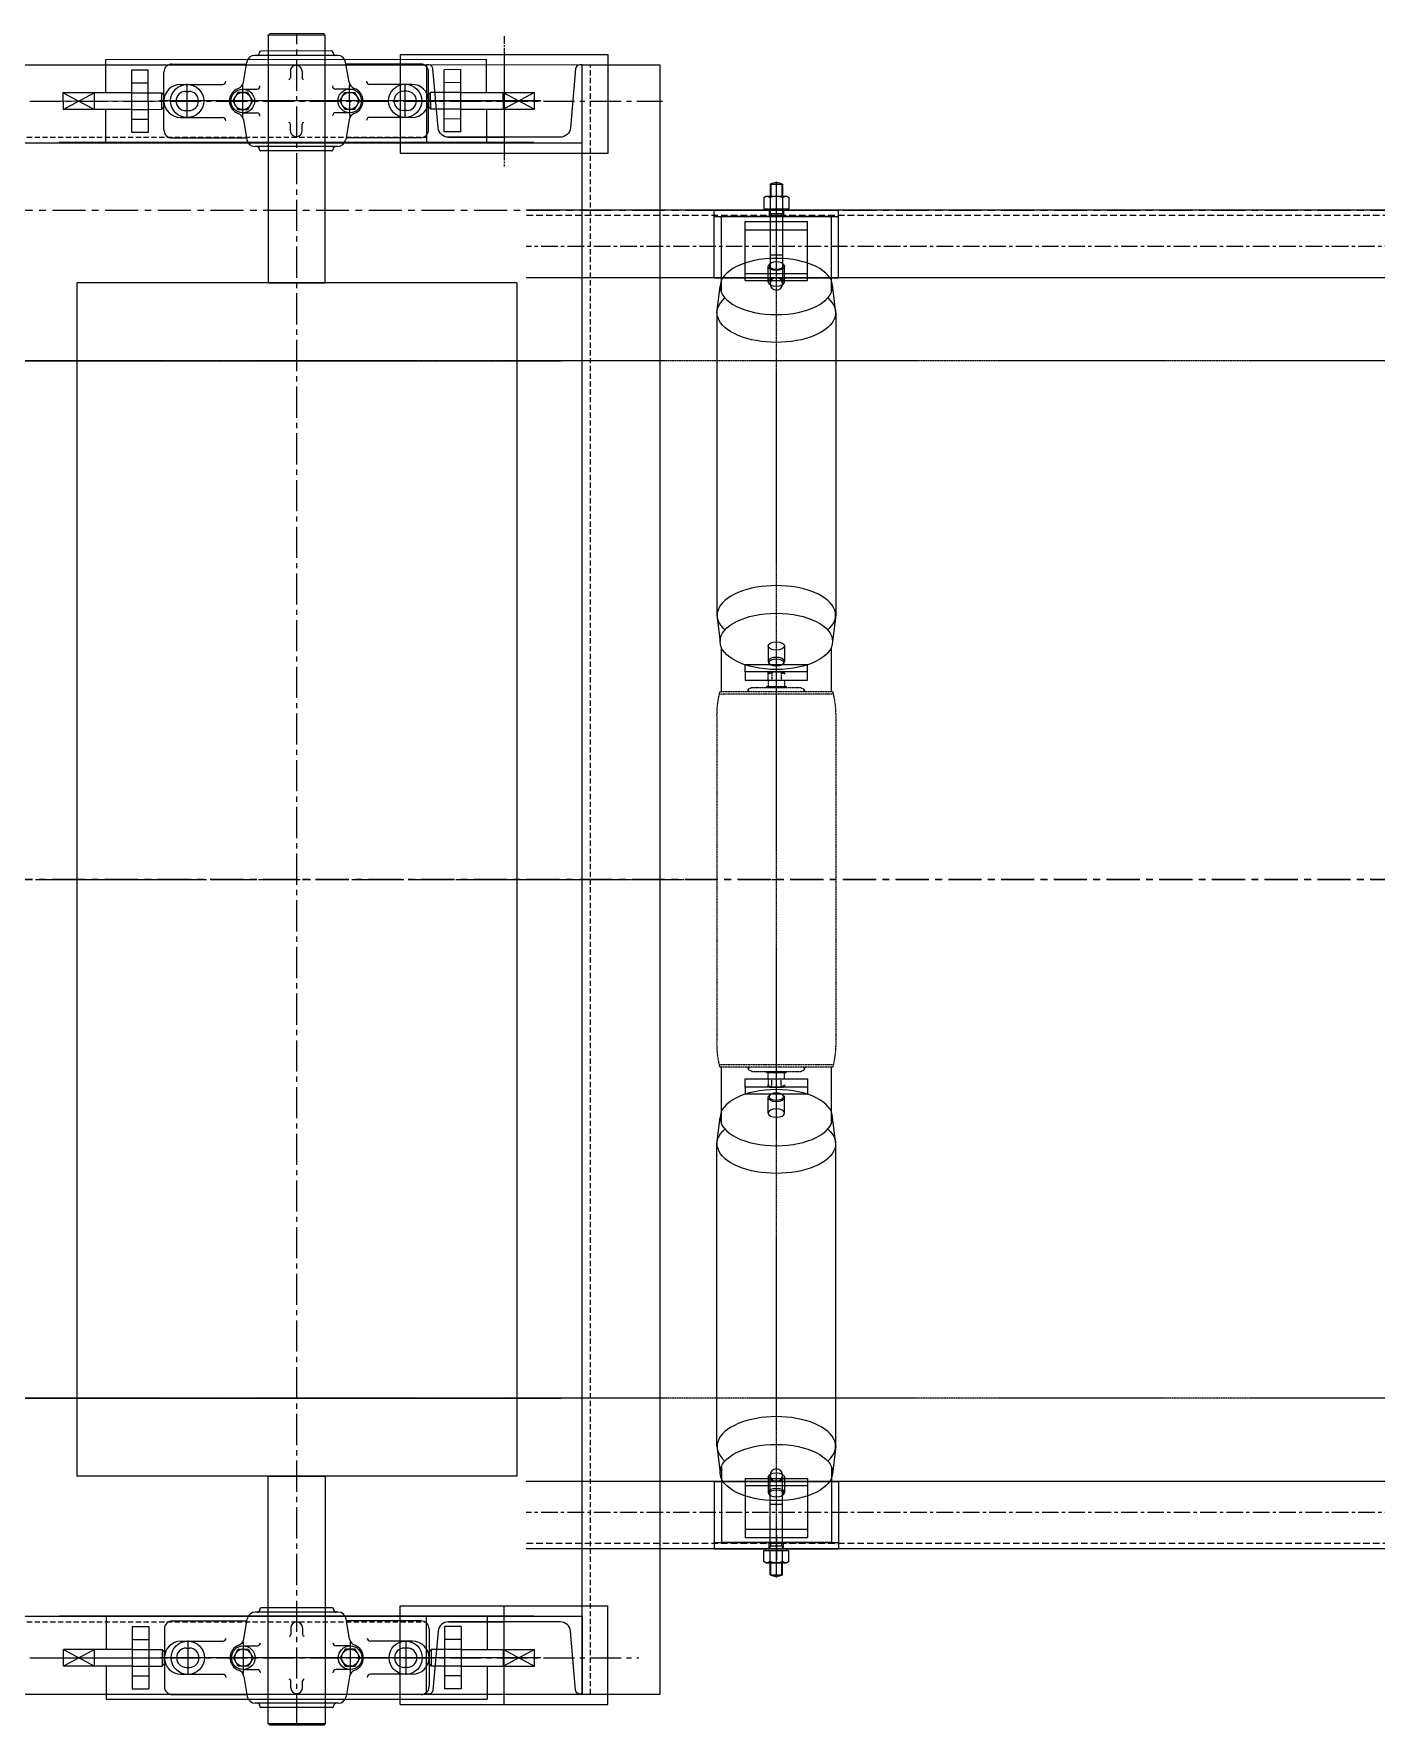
# Model space of a CAD drawing. Header units: millimetres. Extents: x -243837 to -5443, y 40 to 285140.
# Drawn here: x -188113 to -186173, y 39460 to 41905 of the extents above; entities that cross this region are included whole.
import ezdxf

# ---------------------------------------------------------------- set-up
doc = ezdxf.new("R2010")
doc.units = ezdxf.units.MM
for name, pattern in [('2', [0.375, 0.25, -0.125]), ('CENTER', [50.8, 31.75, -6.35, 6.35, -6.35]), ('CENTER2', [1.125, 0.75, -0.125, 0.125, -0.125]), ('DASHDOT2', [0.5, 0.25, -0.125, 0, -0.125]), ('HIDDEN', [0.375, 0.25, -0.125]), ('HIDDEN2', [0.1875, 0.125, -0.0625])]:
    doc.linetypes.add(name, pattern=pattern)
for name, color, linetype, lineweight in [('CEN', 1, 'CENTER', 9), ('HID', 2, 'HIDDEN', 5), ('R-CENTER', 1, 'CENTER2', 5), ('R-HIDDEN', 3, 'HIDDEN', 9), ('R-OBJECT', 2, 'Continuous', 20)]:
    doc.layers.add(name, color=color, linetype=linetype, lineweight=lineweight)
for name, color, linetype in [('DWG', 7, 'Continuous'), ('hidden line', 3, 'HIDDEN'), ('object line', 4, 'Continuous'), ('REF', 6, 'DASHDOT2')]:
    doc.layers.add(name, color=color, linetype=linetype)

# ---------------------------------------------------------------- blocks, each defined once
blk = doc.blocks.new('IDLER')
at = {"layer": 'REF'}
h = blk.add_hatch(dxfattribs=at)
h.set_pattern_fill('ANSI31', color=6, scale=4, angle=90, style=0)
h.set_pattern_definition([(225, (309.9103, 250.7189), (-0.3535534, 0.3535534), [])])
h.paths.add_polyline_path([(9.5, 186), (9.5, 184.9), (7.1, 184.9), (7.1, 186)])
h.paths.add_polyline_path([(-7.1, 186), (-7.1, 184.9), (-9.5, 184.9), (-9.5, 186)])
h = blk.add_hatch(dxfattribs=at)
h.set_pattern_fill('ANSI31', color=6, scale=4, angle=90, style=0)
h.set_pattern_definition([(225, (309.9103, 200.7189), (-0.3535534, 0.3535534), [])])
h.paths.add_polyline_path([(9.5, -186), (9.5, -184.9), (7.1, -184.9), (7.1, -186)])
h.paths.add_polyline_path([(-7.1, -186), (-7.1, -184.9), (-9.5, -184.9), (-9.5, -186)])
at = {"color": 6}
for p, q in [((6, 670), (-6, 670)), ((-6, 670), (-6, 658.5)), ((-5.2, 670), (-5.2, 658.5)), ((5.2, 670), (5.2, 657.6)), ((6, 670), (6, 658.5)), ((-12, 657.2), (-9.8, 658.5)), ((-12, 657.2), (-12, 646.5)), ((9.8, 658.5), (-9.8, 658.5)), ((-6, 657.2), (-6, 646.5)), ((0, 631.9), (0, 655.5)), ((6, 657.2), (6, 646.5)), ((12, 657.2), (9.8, 658.5)), ((12, 657.2), (12, 646.5)), ((60, 645), (-60, 645)), ((-60, 580), (-60, 645)), ((60, 639), (-60, 639)), ((-53, 565.9), (-53, 639)), ((-53, 639), (53, 639)), ((12, 646.5), (-12, 646.5)), ((-10, 646.5), (-10, 645)), ((-7, 645), (-7, 639)), ((-7, 645), (-7, 639)), ((-6, 645), (-6, 642)), ((6, 642), (-6, 642)), ((-6, 640), (-6, 574)), ((-6, 640), (6, 640)), ((-5.2, 642), (-5.2, 640)), ((0, 634), (0, 639)), ((5.2, 642), (5.2, 640)), ((6, 645), (6, 642)), ((6, 640), (6, 574)), ((7, 645), (7, 639)), ((7, 645), (7, 638.8)), ((10, 646.5), (10, 645)), ((53, 565.9), (53, 639)), ((60, 580), (60, 645)), ((30, 634), (-30, 634)), ((-30, 577.2), (-30, 634)), ((30, 626), (-30, 626)), ((30, 577.2), (30, 634)), ((-8, 575.8), (-8, 590.9)), ((6, 602), (-6, 602)), ((8, 575.8), (8, 590.9)), ((-53, 580), (-60, 580)), ((-57.2, 546.2), (-54.1, 573)), ((30, 584.1), (-30, 584.1)), ((30, 577.2), (-30, 577.2)), ((60, 580), (53, 580)), ((57.2, 546.2), (54.2, 571.5)), ((-57.2, 546.2), (-57.2, 254.7)), ((57.2, 546.2), (57.2, 254.7)), ((-57.2, 254.7), (-54.2, 229.5)), ((57.2, 254.7), (54.2, 229.5)), ((-53, 181), (-53, 223.9)), ((-8, 225.1), (-8, 210.1)), ((8, 225.1), (8, 210.1)), ((53, 181), (53, 223.9)), ((-30, 206.9), (30, 206.9)), ((-30, 200), (-30, 206.9)), ((30, 200), (30, 206.9)), ((4.5, 192), (-4.5, 192)), ((0, 181), (0, 192)), ((-53, -235.1), (-53, -181)), ((4.5, -192), (-4.5, -192)), ((0, -192), (0, -181)), ((53, -235.1), (53, -181)), ((-30, -200), (-30, -206.9)), ((-30, -206.9), (30, -206.9)), ((-8, -225.1), (-8, -210.1)), ((8, -225.1), (8, -210.1)), ((30, -200), (30, -206.9)), ((-57.2, -254.7), (-54.2, -229.5)), ((57.2, -254.7), (54.2, -229.5)), ((-57.2, -546.2), (-57.2, -254.7)), ((57.2, -546.2), (57.2, -254.7)), ((-57.2, -546.2), (-54.1, -573)), ((57.2, -546.2), (54.2, -571.5)), ((-53, -565.9), (-53, -639)), ((53, -565.9), (53, -639)), ((-53, -580), (-60, -580)), ((-60, -580), (-60, -645)), ((30, -577.2), (-30, -577.2)), ((-30, -577.2), (-30, -634)), ((30, -584.1), (-30, -584.1)), ((-8, -575.8), (-8, -590.9)), ((-6, -640), (-6, -574)), ((6, -640), (6, -574)), ((8, -575.8), (8, -590.9)), ((30, -577.2), (30, -634)), ((60, -580), (53, -580)), ((60, -580), (60, -645)), ((6, -602), (-6, -602)), ((30, -626), (-30, -626)), ((30, -634), (-30, -634)), ((0, -631.9), (0, -655.5)), ((0, -634), (0, -639)), ((60, -639), (-60, -639)), ((60, -645), (-60, -645)), ((-53, -639), (53, -639)), ((-12, -657.2), (-12, -646.5)), ((12, -646.5), (-12, -646.5)), ((-10, -646.5), (-10, -645)), ((-7, -645), (-7, -639)), ((-7, -645), (-7, -639)), ((-6, -640), (6, -640)), ((6, -642), (-6, -642)), ((-6, -645), (-6, -642)), ((-6, -657.2), (-6, -646.5)), ((-5.2, -642), (-5.2, -640)), ((5.2, -642), (5.2, -640)), ((6, -645), (6, -642)), ((6, -657.2), (6, -646.5)), ((7, -645), (7, -638.8)), ((7, -645), (7, -639)), ((10, -646.5), (10, -645)), ((12, -657.2), (12, -646.5)), ((-12, -657.2), (-9.8, -658.5)), ((9.8, -658.5), (-9.8, -658.5)), ((-6, -670), (-6, -658.5)), ((-5.2, -670), (-5.2, -658.5)), ((5.2, -670), (5.2, -657.6)), ((6, -670), (6, -658.5)), ((12, -657.2), (9.8, -658.5)), ((6, -670), (-6, -670))]:
    blk.add_line(p, q, dxfattribs=at)
at = {"color": 1, "linetype": 'CENTER2'}
for p, q in [((0, -672.7), (0, 672.7)), ((4.4, 0), (-4.4, 0))]:
    blk.add_line(p, q, dxfattribs=at)
at = {"color": 6}
for points in [[(-30, 192), (-30, 200), (30, 200), (30, 192)], [(-30, -192), (-30, -200), (30, -200), (30, -192)]]:
    blk.add_lwpolyline(points, close=True, dxfattribs=at)
for centre in [(0, 574), (0, -574)]:
    blk.add_circle(centre, 6, dxfattribs=at)
for centre, radius, start, end in [((0, 660.9), 10.9, 56.6036, 123.3964), ((-9, 654.3), 4.24, 45, 135), ((0, 643.5), 15, 66.4634, 113.5366), ((9, 654.3), 4.24, 45, 135), ((-9, -654.3), 4.24, 225, 315), ((0, -643.5), 15, 246.4634, 293.5366), ((9, -654.3), 4.24, 225, 315), ((0, -660.9), 10.9, 236.6036, 303.3964)]:
    blk.add_arc(centre, radius, start, end, dxfattribs=at)
for centre, major_axis in [((0, 571.5), (-54.2, 0)), ((0, 591.7), (-7, 0)), ((0, 575.8), (-8, 0)), ((0, -229.5), (-54.2, 0)), ((0, -209.2), (-7, 0)), ((0, -225.1), (-8, 0))]:
    blk.add_ellipse(centre, major_axis=major_axis, ratio=0.5, dxfattribs=at)
for centre, major_axis, start_param, end_param in [((0, 590.9), (-8, 0), 5.576234, 10.13173), ((0, 546.2), (-57.1, 0), 5.761132, 9.946831), ((0, -210.1), (-8, 0), 5.576234, 10.13173), ((0, -254.7), (-57.1, 0), 5.761132, 9.946831)]:
    blk.add_ellipse(centre, major_axis=major_axis, ratio=0.5, start_param=start_param, end_param=end_param, dxfattribs=at)
at = {"color": 6, "extrusion": (0, 0, -1)}
for centre, major_axis, start_param, end_param in [((0, 254.7), (-57.1, 0), 5.761132, 9.946831), ((0, 210.1), (-8, 0), 5.576234, 10.13173), ((0, -546.2), (-57.1, 0), 5.761132, 9.946831), ((0, -590.9), (-8, 0), 5.576234, 10.13173)]:
    blk.add_ellipse(centre, major_axis=major_axis, ratio=0.5, start_param=start_param, end_param=end_param, dxfattribs=at)
for centre, major_axis in [((0, 229.5), (-54.2, 0)), ((0, 225.1), (-8, 0)), ((0, 209.2), (-7, 0)), ((0, -571.5), (-54.2, 0)), ((0, -575.8), (-8, 0)), ((0, -591.7), (-7, 0))]:
    blk.add_ellipse(centre, major_axis=major_axis, ratio=0.5, dxfattribs=at)
at = {"layer": 'DWG', "color": 6}
for p, q in [((20, 580), (14, 580)), ((20, -580), (14, -580))]:
    blk.add_line(p, q, dxfattribs=at)
at = {"layer": 'HID', "color": 6, "ltscale": 0.5}
for p, q in [((53, 580), (-53, 580)), ((53, -580), (-53, -580))]:
    blk.add_line(p, q, dxfattribs=at)
at = {"layer": 'HID', "color": 6, "linetype": 'HIDDEN2'}
for p, q in [((14, 580), (10, 580)), ((14, -580), (10, -580))]:
    blk.add_line(p, q, dxfattribs=at)
at = {"layer": 'HID', "color": 6}
for p, q in [((8, 192), (8, 200)), ((8, -192), (8, -200))]:
    blk.add_line(p, q, dxfattribs=at)
at = {"layer": 'REF', "color": 6}
for p, q in [((-7, 200), (-8, 199)), ((-8, 199), (-7, 200)), ((-8, 199), (-8, 198)), ((-8, 198), (-8, 199)), ((-8, 199), (-4.5, 199)), ((-4.5, 199), (-8, 199)), ((7, 200), (-7, 200)), ((7, 200), (-7, 200)), ((-4.5, 200), (-4.5, 192)), ((4.5, 200), (4.5, 192)), ((8, 199), (4.5, 199)), ((8, 199), (4.5, 199)), ((7, 200), (8, 199)), ((7, 200), (8, 199)), ((8, 199), (7, 200)), ((8, 199), (8, 198)), ((8, 198), (8, 199)), ((-54.2, 181), (54.2, 181)), ((-27.8, 181), (-27, 183.1)), ((-23.5, 184.9), (-27, 183.4)), ((-26.3, 181), (-27, 183.4)), ((-26.4, 181), (-27, 183.1)), ((-8, 184.9), (-23.5, 184.9)), ((-9.5, 186), (-9.5, 184.9)), ((9.5, 186), (-9.5, 186)), ((9.5, 184.9), (-9.5, 184.9)), ((-8, 192), (-8, 186)), ((8, 186), (-8, 186)), ((8, 184.9), (-8, 184.9)), ((-7.1, 186), (-7.1, 184.9)), ((7.1, 186), (7.1, 184.9)), ((8, 192), (8, 186)), ((23.5, 184.9), (8, 184.9)), ((9.5, 186), (9.5, 184.9)), ((23.5, 184.9), (27, 183.4)), ((26.3, 181), (27, 183.4)), ((26.4, 181), (27, 183.1)), ((27.8, 181), (27, 183.1)), ((-54.8, 178.6), (54.8, 178.6)), ((-57.2, 158.1), (-57.2, -158.1)), ((57.2, 158.1), (57.2, -158.1)), ((-54.8, -178.6), (54.8, -178.6)), ((-54.2, -181), (54.2, -181)), ((-27.8, -181), (-27, -183.1)), ((-26.4, -181), (-27, -183.1)), ((-26.3, -181), (-27, -183.4)), ((-23.5, -184.9), (-27, -183.4)), ((-8, -184.9), (-23.5, -184.9)), ((-9.5, -186), (-9.5, -184.9)), ((9.5, -184.9), (-9.5, -184.9)), ((9.5, -186), (-9.5, -186)), ((8, -184.9), (-8, -184.9)), ((8, -186), (-8, -186)), ((-8, -192), (-8, -186)), ((-7.1, -186), (-7.1, -184.9)), ((-4.5, -200), (-4.5, -192)), ((4.5, -200), (4.5, -192)), ((7.1, -186), (7.1, -184.9)), ((23.5, -184.9), (8, -184.9)), ((8, -192), (8, -186)), ((9.5, -186), (9.5, -184.9)), ((23.5, -184.9), (27, -183.4)), ((26.3, -181), (27, -183.4)), ((26.4, -181), (27, -183.1)), ((27.8, -181), (27, -183.1)), ((-8, -199), (-8, -198)), ((-8, -198), (-8, -199)), ((-8, -199), (-4.5, -199)), ((-7, -200), (-8, -199)), ((-8, -199), (-7, -200)), ((-4.5, -199), (-8, -199)), ((7, -200), (-7, -200)), ((7, -200), (-7, -200)), ((8, -199), (4.5, -199)), ((8, -199), (4.5, -199)), ((7, -200), (8, -199)), ((7, -200), (8, -199)), ((8, -199), (7, -200)), ((8, -199), (8, -198)), ((8, -198), (8, -199))]:
    blk.add_line(p, q, dxfattribs=at)
for centre, start, end in [((32.8, 158.1), 165.2922, 180), ((-32.8, 158.1), 0, 14.7078), ((32.8, -158.1), 180, 194.7078), ((-32.8, -158.1), 345.2922, 0)]:
    blk.add_arc(centre, 90, start, end, dxfattribs=at)
blk = doc.blocks.new('RL41.234 NEW')
at = {"color": 1, "linetype": 'CENTER', "lineweight": 9}
for p, q in [((6810.7, 10303.3, 49.7), (12326.8, 10303.3, 42.9)), ((6810.7, 9658.3, 49.7), (12317.2, 9658.3, 42.9))]:
    blk.add_line(p, q, dxfattribs=at)
at = {"color": 1, "linetype": 'CENTER', "lineweight": 9, "ltscale": 0.5}
for p, q in [((12326.8, 10268.3, 312.6), (8842, 10268.3, 317.1)), ((12326.8, 9048.3, 147.5), (8842, 9048.3, 152))]:
    blk.add_line(p, q, dxfattribs=at)
at = {"color": 2, "linetype": 'CENTER2'}
for p, q in [((12326.8, 10158.3, 327.2), (7555.6, 10158.3, 335.4)), ((12326.8, 9158.3, 328.2), (7559.9, 9158.3, 336.4))]:
    blk.add_line(p, q, dxfattribs=at)
at = {"layer": 'CEN', "color": 1}
blk.add_line((10245.8, 9658.3, 47.4), (4495.8, 9658.3, 47.4), dxfattribs=at)
at = {"layer": 'hidden line', "linetype": '2', "ltscale": 25}
for p, q in [((12326.8, 10298.3, 145.7), (8842, 10298.3, 150.3)), ((12326.8, 9018.3, -19.4), (8842, 9018.3, -14.8))]:
    blk.add_line(p, q, dxfattribs=at)
at = {"layer": 'object line'}
for p, q in [((12326.8, 10303.3, 312.6), (8842, 10303.3, 317.1)), ((12326.8, 10238.3, 312.6), (8842, 10238.3, 317.1)), ((12326.8, 9078.3, 147.5), (8842, 9078.3, 152)), ((12326.8, 9013.3, 147.5), (8842, 9013.3, 152))]:
    blk.add_line(p, q, dxfattribs=at)
at = {"layer": 'R-CENTER', "ltscale": 40}
for p, q in [((8620.9, 8843.3, 34.9), (8620.9, 10473.3, 34.9)), ((6608.6, 10408.3, 34.9), (8973.5, 10408.3, 34.9)), ((6569.1, 9658.3, 34.9), (9000, 9658.3, 34.9)), ((6608.6, 8908.3, 34.9), (8950.6, 8908.3, 34.9))]:
    blk.add_line(p, q, dxfattribs=at)
at = {"layer": 'R-CENTER', "ltscale": 10}
blk.add_line((8820.7, 10471.1, 34.9), (8820.7, 10345.5, 34.9), dxfattribs=at)
at = {"layer": 'R-CENTER', "ltscale": 0.3}
blk.add_line((8847.8, 9658.3, 34.9), (8959.1, 9658.3, 34.9), dxfattribs=at)
at = {"layer": 'R-HIDDEN', "ltscale": 20}
for p, q in [((8903.9, 8873.3, 34.9), (8903.9, 10443.3, 34.9)), ((6845.9, 10373.7, 34.9), (8745.9, 10373.7, 34.9)), ((6845.9, 8942.9, 34.9), (8745.9, 8942.9, 34.9))]:
    blk.add_line(p, q, dxfattribs=at)
at = {"layer": 'R-OBJECT', "linetype": 'Continuous'}
for p, q in [((8592.9, 10472.1, 34.9), (8647.9, 10472.2, 34.9)), ((8436.9, 10448.5, 34.9), (8803.9, 10448.8, 34.9)), ((8436.9, 10416.5, 34.9), (8436.9, 10448.5, 34.9)), ((8660.4, 10452.5, 34.9), (8580.4, 10452.5, 34.9)), ((8584.9, 10455.3, 34.9), (8584.9, 10455.2, 34.9)), ((8654.5, 10456.8, 34.9), (8586.3, 10456.7, 34.9)), ((8655.9, 10455.4, 34.9), (8655.9, 10455.3, 34.9)), ((8803.9, 10416.8, 34.9), (8803.9, 10448.8, 34.9)), ((8391.9, 10443.5, 34.9), (8920.7, 10443.8, 34.9)), ((8462, 10378.5, 34.9), (8461.9, 10438.5, 34.9)), ((8461.9, 10438.5, 34.9), (8477.9, 10438.5, 34.9)), ((8478, 10378.5, 34.9), (8477.9, 10438.5, 34.9)), ((8493, 10380.7, 34.9), (8492.9, 10436.4, 34.9)), ((8500.6, 10444.1, 34.9), (8572.5, 10444.2, 34.9)), ((8569.5, 10426.6, 34.9), (8572.8, 10446.1, 34.9)), ((8614.8, 10437.4, 34.9), (8614.8, 10431, 34.9)), ((8626.1, 10437.4, 34.9), (8626.1, 10431, 34.9)), ((8671.4, 10426.7, 34.9), (8668, 10446.1, 34.9)), ((8740.2, 10444.3, 34.9), (8668.3, 10444.2, 34.9)), ((8748, 10380.9, 34.9), (8747.9, 10436.5, 34.9)), ((8778.9, 10438.8, 34.9), (8762.9, 10438.7, 34.9)), ((8763, 10378.7, 34.9), (8762.9, 10438.7, 34.9)), ((8779, 10378.8, 34.9), (8778.9, 10438.8, 34.9)), ((8461.9, 10416.5, 34.9), (8395.6, 10416.5, 34.9)), ((8395.6, 10416.5, 34.9), (8395.7, 10400.5, 34.9)), ((8425.7, 10400.5, 34.9), (8395.6, 10416.5, 34.9)), ((8395.7, 10400.5, 34.9), (8425.6, 10416.5, 34.9)), ((8425.6, 10416.5, 34.9), (8425.7, 10400.5, 34.9)), ((8461.9, 10426, 34.9), (8477.9, 10426, 34.9)), ((8461.9, 10416.5, 34.9), (8477.9, 10416.5, 34.9)), ((8477.9, 10416.5, 34.9), (8490.9, 10416.6, 34.9)), ((8492.9, 10414.6, 34.9), (8490.9, 10416.6, 34.9)), ((8491, 10400.6, 34.9), (8490.9, 10416.6, 34.9)), ((8508.9, 10424.5, 34.9), (8549.5, 10424.5, 34.9)), ((8513.9, 10417.8, 34.9), (8517, 10417.8, 34.9)), ((8515.5, 10392.1, 34.9), (8515.4, 10425, 34.9)), ((8515.5, 10393.8, 34.9), (8515.4, 10423.4, 34.9)), ((8568.9, 10393.7, 34.9), (8568.9, 10423.9, 34.9)), ((8568.9, 10420, 34.9), (8582.4, 10420, 34.9)), ((8671.9, 10420.1, 34.9), (8658.4, 10420.1, 34.9)), ((8672, 10393.8, 34.9), (8671.9, 10424, 34.9)), ((8732, 10424.6, 34.9), (8691.4, 10424.6, 34.9)), ((8727, 10418, 34.9), (8723.9, 10418, 34.9)), ((8725.5, 10392.2, 34.9), (8725.4, 10425.2, 34.9)), ((8725.5, 10393.9, 34.9), (8725.4, 10423.5, 34.9)), ((8747.9, 10414.7, 34.9), (8749.9, 10416.7, 34.9)), ((8762.9, 10416.7, 34.9), (8749.9, 10416.7, 34.9)), ((8750, 10400.7, 34.9), (8749.9, 10416.7, 34.9)), ((8778.9, 10426.3, 34.9), (8762.9, 10426.2, 34.9)), ((8778.9, 10416.8, 34.9), (8762.9, 10416.7, 34.9)), ((8778.9, 10416.8, 34.9), (8849.6, 10416.8, 34.9)), ((8819.6, 10416.8, 34.9), (8819.7, 10400.8, 34.9)), ((8849.7, 10400.8, 34.9), (8819.6, 10416.8, 34.9)), ((8819.7, 10400.8, 34.9), (8849.6, 10416.8, 34.9)), ((8849.6, 10416.8, 34.9), (8849.7, 10400.8, 34.9)), ((8389.5, 10408.5, 34.9), (8496.3, 10408.6, 34.9)), ((8462, 10400.5, 34.9), (8395.7, 10400.5, 34.9)), ((8437, 10368.5, 34.9), (8437, 10400.5, 34.9)), ((8462, 10400.5, 34.9), (8478, 10400.5, 34.9)), ((8478, 10400.5, 34.9), (8491, 10400.6, 34.9)), ((8749.6, 10408.7, 34.9), (8488.8, 10408.6, 34.9)), ((8491, 10400.6, 34.9), (8493, 10402.6, 34.9)), ((8492.9, 10414.6, 34.9), (8493, 10402.6, 34.9)), ((8727, 10399.4, 34.9), (8723.9, 10399.4, 34.9)), ((8855.8, 10408.8, 34.9), (8744.6, 10408.7, 34.9)), ((8856.3, 10408.3, 34.9), (8745.1, 10408.3, 34.9)), ((8747.9, 10414.7, 34.9), (8748, 10402.7, 34.9)), ((8750, 10400.7, 34.9), (8748, 10402.7, 34.9)), ((8763, 10400.7, 34.9), (8750, 10400.7, 34.9)), ((8779, 10400.8, 34.9), (8763, 10400.7, 34.9)), ((8779, 10400.8, 34.9), (8849.7, 10400.8, 34.9)), ((8804, 10368.8, 34.9), (8804, 10400.8, 34.9)), ((8462, 10391, 34.9), (8478, 10391, 34.9)), ((8508.9, 10392.6, 34.9), (8549.5, 10392.7, 34.9)), ((8513.9, 10399.3, 34.9), (8517, 10399.3, 34.9)), ((8568.9, 10397.2, 34.9), (8582.4, 10397.2, 34.9)), ((8569.5, 10390.6, 34.9), (8572.9, 10371.2, 34.9)), ((8614.8, 10379.9, 34.9), (8614.8, 10386.3, 34.9)), ((8626.1, 10379.9, 34.9), (8626.1, 10386.3, 34.9)), ((8672, 10397.3, 34.9), (8658.5, 10397.3, 34.9)), ((8671.4, 10390.7, 34.9), (8668.1, 10371.2, 34.9)), ((8732, 10392.8, 34.9), (8691.4, 10392.8, 34.9)), ((8779, 10391.3, 34.9), (8763, 10391.2, 34.9)), ((8849, 10368.8, 34.9), (8392, 10368.5, 34.9)), ((8437, 10368.5, 34.9), (8804, 10368.8, 34.9)), ((8462, 10378.5, 34.9), (8478, 10378.5, 34.9)), ((8500.7, 10373, 34.9), (8572.6, 10373.1, 34.9)), ((8740.2, 10373.2, 34.9), (8668.4, 10373.1, 34.9)), ((8779, 10378.8, 34.9), (8763, 10378.7, 34.9)), ((8660.5, 10364.8, 34.9), (8580.5, 10364.7, 34.9)), ((8585, 10361.9, 34.9), (8585, 10362, 34.9)), ((8654.6, 10360.6, 34.9), (8586.4, 10360.5, 34.9)), ((8656, 10362, 34.9), (8656, 10362, 34.9)), ((8408.9, 10233.3, 34.9), (8408.9, 9083.3, 34.9)), ((8832.9, 10233.3, 34.9), (8408.9, 10233.3, 34.9)), ((8832.9, 10233.3, 34.9), (8832.9, 9083.3, 34.9)), ((8832.9, 9083.3, 34.9), (8408.9, 9083.3, 34.9)), ((8660.9, 8952.2, 34.9), (8580.9, 8952.2, 34.9)), ((8585.4, 8955, 34.9), (8585.4, 8954.9, 34.9)), ((8655, 8956.4, 34.9), (8586.8, 8956.4, 34.9)), ((8656.4, 8955, 34.9), (8656.4, 8954.9, 34.9)), ((8820.7, 8863.3, 34.9), (8820.7, 8958.3, 34.9)), ((8849.4, 8948.3, 34.9), (8392.4, 8948.3, 34.9)), ((8437.4, 8948.3, 34.9), (8804.4, 8948.3, 34.9)), ((8437.4, 8948.3, 34.9), (8437.4, 8916.3, 34.9)), ((8462.4, 8938.3, 34.9), (8478.4, 8938.3, 34.9)), ((8462.4, 8938.3, 34.9), (8462.4, 8878.3, 34.9)), ((8478.4, 8938.3, 34.9), (8478.4, 8878.3, 34.9)), ((8493.4, 8936.1, 34.9), (8493.4, 8880.5, 34.9)), ((8501.1, 8943.9, 34.9), (8573, 8943.9, 34.9)), ((8570, 8926.3, 34.9), (8573.3, 8945.8, 34.9)), ((8615.3, 8937.1, 34.9), (8615.3, 8930.6, 34.9)), ((8626.6, 8937.1, 34.9), (8626.6, 8930.6, 34.9)), ((8671.8, 8926.3, 34.9), (8668.5, 8945.8, 34.9)), ((8740.7, 8943.9, 34.9), (8668.8, 8943.9, 34.9)), ((8748.4, 8936.1, 34.9), (8748.4, 8880.5, 34.9)), ((8749.4, 8948.3, 34.9), (8820.9, 8948.3, 34.9)), ((8779.4, 8938.3, 34.9), (8763.4, 8938.3, 34.9)), ((8763.4, 8938.3, 34.9), (8763.4, 8878.3, 34.9)), ((8767.1, 8942.9, 34.9), (8820.9, 8942.9, 34.9)), ((8779.4, 8938.3, 34.9), (8779.4, 8878.3, 34.9)), ((8804.4, 8948.3, 34.9), (8804.4, 8916.3, 34.9)), ((8462.4, 8916.3, 34.9), (8396.1, 8916.3, 34.9)), ((8396.1, 8900.3, 34.9), (8396.1, 8916.3, 34.9)), ((8396.1, 8916.3, 34.9), (8426.1, 8900.3, 34.9)), ((8426.1, 8916.3, 34.9), (8396.1, 8900.3, 34.9)), ((8426.1, 8900.3, 34.9), (8426.1, 8916.3, 34.9)), ((8462.4, 8925.8, 34.9), (8478.4, 8925.8, 34.9)), ((8462.4, 8916.3, 34.9), (8478.4, 8916.3, 34.9)), ((8478.4, 8916.3, 34.9), (8491.4, 8916.3, 34.9)), ((8491.4, 8916.3, 34.9), (8493.4, 8914.3, 34.9)), ((8491.4, 8916.3, 34.9), (8491.4, 8900.3, 34.9)), ((8509.3, 8924.2, 34.9), (8549.9, 8924.2, 34.9)), ((8514.4, 8917.6, 34.9), (8517.5, 8917.6, 34.9)), ((8515.9, 8924.8, 34.9), (8515.9, 8891.8, 34.9)), ((8515.9, 8923.1, 34.9), (8515.9, 8893.5, 34.9)), ((8569.4, 8923.2, 34.9), (8569.4, 8893, 34.9)), ((8569.4, 8919.7, 34.9), (8582.9, 8919.7, 34.9)), ((8672.4, 8919.7, 34.9), (8658.9, 8919.7, 34.9)), ((8672.4, 8923.2, 34.9), (8672.4, 8893, 34.9)), ((8732.5, 8924.2, 34.9), (8691.9, 8924.2, 34.9)), ((8727.5, 8917.6, 34.9), (8724.4, 8917.6, 34.9)), ((8725.9, 8924.8, 34.9), (8725.9, 8891.8, 34.9)), ((8725.9, 8923.1, 34.9), (8725.9, 8893.5, 34.9)), ((8750.4, 8916.3, 34.9), (8748.4, 8914.3, 34.9)), ((8763.4, 8916.3, 34.9), (8750.4, 8916.3, 34.9)), ((8750.4, 8916.3, 34.9), (8750.4, 8900.3, 34.9)), ((8779.4, 8925.8, 34.9), (8763.4, 8925.8, 34.9)), ((8779.4, 8916.3, 34.9), (8763.4, 8916.3, 34.9)), ((8779.4, 8916.3, 34.9), (8850.1, 8916.3, 34.9)), ((8820.1, 8900.3, 34.9), (8820.1, 8916.3, 34.9)), ((8820.1, 8916.3, 34.9), (8850.1, 8900.3, 34.9)), ((8850.1, 8916.3, 34.9), (8820.1, 8900.3, 34.9)), ((8850.1, 8900.3, 34.9), (8850.1, 8916.3, 34.9)), ((8390, 8908.3, 34.9), (8496.8, 8908.3, 34.9)), ((8462.4, 8900.3, 34.9), (8396.1, 8900.3, 34.9)), ((8437.4, 8900.3, 34.9), (8437.4, 8868.3, 34.9)), ((8462.4, 8900.3, 34.9), (8478.4, 8900.3, 34.9)), ((8478.4, 8900.3, 34.9), (8491.4, 8900.3, 34.9)), ((8750.1, 8908.3, 34.9), (8489.3, 8908.3, 34.9)), ((8493.4, 8902.3, 34.9), (8491.4, 8900.3, 34.9)), ((8493.4, 8902.3, 34.9), (8493.4, 8914.3, 34.9)), ((8856.3, 8908.3, 34.9), (8745.1, 8908.3, 34.9)), ((8748.4, 8902.3, 34.9), (8748.4, 8914.3, 34.9)), ((8748.4, 8902.3, 34.9), (8750.4, 8900.3, 34.9)), ((8763.4, 8900.3, 34.9), (8750.4, 8900.3, 34.9)), ((8779.4, 8900.3, 34.9), (8763.4, 8900.3, 34.9)), ((8779.4, 8900.3, 34.9), (8850.1, 8900.3, 34.9)), ((8804.4, 8900.3, 34.9), (8804.4, 8868.3, 34.9)), ((8462.4, 8890.8, 34.9), (8478.4, 8890.8, 34.9)), ((8509.3, 8892.4, 34.9), (8549.9, 8892.4, 34.9)), ((8514.4, 8899, 34.9), (8517.5, 8899, 34.9)), ((8569.4, 8896.9, 34.9), (8582.9, 8896.9, 34.9)), ((8570, 8890.3, 34.9), (8573.3, 8870.9, 34.9)), ((8615.3, 8879.5, 34.9), (8615.3, 8886, 34.9)), ((8626.6, 8879.5, 34.9), (8626.6, 8886, 34.9)), ((8672.4, 8896.9, 34.9), (8658.9, 8896.9, 34.9)), ((8671.8, 8890.3, 34.9), (8668.5, 8870.9, 34.9)), ((8732.5, 8892.4, 34.9), (8691.9, 8892.4, 34.9)), ((8727.5, 8899, 34.9), (8724.4, 8899, 34.9)), ((8779.4, 8890.8, 34.9), (8763.4, 8890.8, 34.9)), ((8270.7, 8873.3, 34.9), (8895.9, 8873.3, 34.9)), ((8437.4, 8868.3, 34.9), (8804.4, 8868.3, 34.9)), ((8462.4, 8878.3, 34.9), (8478.4, 8878.3, 34.9)), ((8501.1, 8872.8, 34.9), (8573, 8872.8, 34.9)), ((8740.7, 8872.8, 34.9), (8668.8, 8872.8, 34.9)), ((8779.4, 8878.3, 34.9), (8763.4, 8878.3, 34.9)), ((8660.9, 8864.4, 34.9), (8580.9, 8864.4, 34.9)), ((8585.4, 8861.6, 34.9), (8585.4, 8861.7, 34.9)), ((8655, 8860.2, 34.9), (8586.8, 8860.2, 34.9)), ((8656.4, 8861.6, 34.9), (8656.4, 8861.7, 34.9)), ((8593.4, 8844.8, 34.9), (8648.4, 8844.8, 34.9))]:
    blk.add_line(p, q, dxfattribs=at)
at = {"layer": 'R-OBJECT'}
for p, q in [((8720.7, 10453.3, 34.9), (8920.7, 10453.3, 34.9)), ((8720.7, 10453.3, 34.9), (8720.7, 10358.3, 34.9)), ((8820.7, 10453.3, 34.9), (8820.7, 10358.3, 34.9)), ((8920.7, 10453.3, 34.9), (8920.7, 10358.3, 34.9)), ((6695.9, 10443.3, 34.9), (8745.9, 10443.3, 34.9)), ((8895.9, 8873.3, 34.9), (8895.9, 10443.3, 34.9)), ((8895.9, 10443.3, 34.9), (8970.9, 10443.3, 34.9)), ((8970.9, 10443.3, 34.9), (8970.9, 8873.3, 34.9)), ((6695.9, 10368.3, 34.9), (8895.9, 10368.3, 34.9)), ((8749.4, 10368.3, 34.9), (8820.9, 10368.3, 34.9)), ((8767.1, 10373.7, 34.9), (8820.9, 10373.7, 34.9)), ((8720.7, 10358.3, 34.9), (8920.9, 10358.3, 34.9)), ((7528.7, 10158.3, 34.9), (8875.6, 10158.3, 34.9)), ((7528.7, 9158.3, 34.9), (8875.6, 9158.3, 34.9)), ((8720.7, 8958.3, 34.9), (8920.9, 8958.3, 34.9)), ((8720.7, 8863.3, 34.9), (8720.7, 8958.3, 34.9)), ((8920.7, 8863.3, 34.9), (8920.7, 8958.3, 34.9)), ((6695.9, 8948.3, 34.9), (8895.9, 8948.3, 34.9)), ((8895.9, 8873.3, 34.9), (8970.9, 8873.3, 34.9)), ((8720.7, 8863.3, 34.9), (8920.7, 8863.3, 34.9))]:
    blk.add_line(p, q, dxfattribs=at)
at = {"layer": 'R-OBJECT', "linetype": 'Continuous', "elevation": 254.1}
for points in [[(8648.4, 10233.3), (8648.4, 10471.8), (8646.9, 10473.3), (8594.9, 10473.3), (8593.4, 10471.8), (8593.4, 10233.3)], [(8559.4, 10408.6), (8564.2, 10400.4), (8573.7, 10400.4), (8578.5, 10408.6), (8573.7, 10416.9), (8564.2, 10416.8)], [(8681.5, 10408.7), (8676.7, 10400.4), (8667.2, 10400.4), (8662.4, 10408.7), (8667.2, 10416.9), (8676.7, 10416.9)], [(8648.4, 9083.3), (8648.4, 8844.8), (8646.9, 8843.3), (8594.9, 8843.3), (8593.4, 8844.8), (8593.4, 9083.3)], [(8559.9, 8908.3), (8564.6, 8916.6), (8574.2, 8916.6), (8578.9, 8908.3), (8574.2, 8900.1), (8564.6, 8900.1)], [(8681.9, 8908.3), (8677.2, 8916.6), (8667.7, 8916.6), (8662.9, 8908.3), (8667.7, 8900.1), (8677.2, 8900.1)]]:
    blk.add_lwpolyline(points, close=True, dxfattribs=at)
at = {"layer": 'R-OBJECT', "elevation": 34.9}
for points in [[(8893.6, 10443.3, 0.388879), (8889.7, 10439.7), (8884.7, 10382.8, -0.388879), (8874.7, 10373.7), (8767.1, 10373.7, -0.388879), (8757.1, 10382.8), (8752.2, 10439.7, 0.388879), (8748.2, 10443.3), (8745.9, 10443.3), (8745.9, 10368.3), (8895.9, 10368.3), (8895.9, 10443.3)], [(8893.6, 8873.3, -0.388879), (8889.7, 8877), (8884.7, 8933.8, 0.388879), (8874.7, 8942.9), (8767.1, 8942.9, 0.388879), (8757.1, 8933.8), (8752.2, 8877, -0.388879), (8748.2, 8873.3), (8745.9, 8873.3), (8745.9, 8948.3), (8895.9, 8948.3), (8895.9, 8873.3)]]:
    blk.add_lwpolyline(points, format="xyb", close=True, dxfattribs=at)
at = {"layer": 'R-OBJECT', "linetype": 'Continuous'}
for centre, radius in [((8515.4, 10408.6, 254.1), 16), ((8568.9, 10408.6, 254.1), 11.4), ((8568.9, 10408.6, 254.1), 8.24), ((8672, 10408.7, 254.1), 11.4), ((8672, 10408.7, 254.1), 8.24), ((8725.4, 10408.7, 254.1), 16), ((8515.9, 8908.3, 254.1), 16), ((8569.4, 8908.3, 254.1), 11.4), ((8569.4, 8908.3, 254.1), 8.24), ((8672.4, 8908.3, 254.1), 11.4), ((8672.4, 8908.3, 254.1), 8.24), ((8725.9, 8908.3, 254.1), 16)]:
    blk.add_circle(centre, radius, dxfattribs=at)
for centre, radius, start, end in [((8580.4, 10444.8, 254.1), 7.73, 90.0394, 170.3018), ((8582.2, 10455.2, 254.1), 2.76, 270.0394, 0.0394), ((8586.3, 10455.3, 254.1), 1.38, 90.0394, 180.0394), ((8654.5, 10455.4, 254.1), 1.38, 0.0394, 90.0394), ((8658.7, 10455.3, 254.1), 2.76, 180.0394, 270.0394), ((8660.4, 10444.8, 254.1), 7.73, 9.7771, 90.0394), ((8500.7, 10436.4, 254.1), 7.73, 90.0394, 180.0394), ((8620.4, 10437.4, 254.1), 5.65, 0.0394, 180.0394), ((8740.2, 10436.5, 254.1), 7.73, 0.0394, 90.0394), ((8508.9, 10408.6, 254.1), 15.9, 90.0394, 270.0394), ((8513.9, 10408.6, 254.1), 9.27, 90.0394, 270.0394), ((8517, 10408.6, 254.1), 9.27, 270.0394, 90.0394), ((8549.5, 10427.6, 254.1), 3.09, 270.0394, 0.0394), ((8568.9, 10408.6, 254.1), 12.8, 110.0499, 250.0289), ((8561.9, 10427.9, 254.1), 7.73, 290.0499, 350.3018), ((8582.4, 10423.1, 254.1), 3.09, 270.0394, 0.0394), ((8613.2, 10431, 254.1), 1.55, 270.0394, 0.0394), ((8627.6, 10431, 254.1), 1.55, 180.0394, 270.0394), ((8658.4, 10423.2, 254.1), 3.09, 180.0394, 270.0394), ((8679, 10428, 254.1), 7.73, 189.7771, 250.0289), ((8672, 10408.7, 254.1), 12.8, 290.0499, 70.0289), ((8691.4, 10427.7, 254.1), 3.09, 180.0394, 270.0394), ((8723.9, 10408.7, 254.1), 9.27, 90.0394, 270.0394), ((8727, 10408.7, 254.1), 9.27, 270.0394, 90.0394), ((8732, 10408.7, 254.1), 15.9, 270.0394, 90.0394), ((8549.5, 10389.6, 254.1), 3.09, 0.0394, 90.0394), ((8561.9, 10389.3, 254.1), 7.73, 9.7771, 70.0289), ((8582.4, 10394.1, 254.1), 3.09, 0.0394, 90.0394), ((8613.3, 10386.3, 254.1), 1.55, 0.0394, 90.0394), ((8627.7, 10386.3, 254.1), 1.55, 90.0394, 180.0394), ((8658.5, 10394.2, 254.1), 3.09, 90.0394, 180.0394), ((8679, 10389.4, 254.1), 7.73, 110.0499, 170.3018), ((8691.4, 10389.7, 254.1), 3.09, 90.0394, 180.0394), ((8500.7, 10380.7, 254.1), 7.73, 180.0394, 270.0394), ((8580.5, 10372.5, 254.1), 7.73, 189.7771, 270.0394), ((8620.5, 10379.9, 254.1), 5.65, 180.0394, 0.0394), ((8660.4, 10372.5, 254.1), 7.73, 270.0394, 350.3018), ((8740.2, 10380.9, 254.1), 7.73, 270.0394, 0.0394), ((8582.2, 10362, 254.1), 2.76, 0.0394, 90.0394), ((8586.4, 10361.9, 254.1), 1.38, 180.0394, 270.0394), ((8654.6, 10362, 254.1), 1.38, 270.0394, 0.0394), ((8658.7, 10362, 254.1), 2.76, 90.0394, 180.0394), ((8580.9, 8944.5, 254.1), 7.73, 90, 170.2624), ((8582.7, 8954.9, 254.1), 2.76, 270, 0), ((8586.8, 8955, 254.1), 1.38, 90, 180), ((8655, 8955, 254.1), 1.38, 0, 90), ((8659.2, 8954.9, 254.1), 2.76, 180, 270), ((8660.9, 8944.5, 254.1), 7.73, 9.7376, 90), ((8501.1, 8936.1, 254.1), 7.73, 90, 180), ((8620.9, 8937.1, 254.1), 5.65, 0, 180), ((8740.7, 8936.1, 254.1), 7.73, 0, 90), ((8509.3, 8908.3, 254.1), 15.9, 90, 270), ((8514.4, 8908.3, 254.1), 9.27, 90, 270), ((8517.5, 8908.3, 254.1), 9.27, 270, 90), ((8549.9, 8927.3, 254.1), 3.09, 270, 0), ((8569.4, 8908.3, 254.1), 12.8, 110.0105, 249.9895), ((8562.4, 8927.6, 254.1), 7.73, 290.0105, 350.2624), ((8582.9, 8922.8, 254.1), 3.09, 270, 0), ((8613.7, 8930.6, 254.1), 1.55, 270, 0), ((8628.1, 8930.6, 254.1), 1.55, 180, 270), ((8658.9, 8922.8, 254.1), 3.09, 180, 270), ((8679.5, 8927.6, 254.1), 7.73, 189.7376, 249.9895), ((8672.4, 8908.3, 254.1), 12.8, 290.0105, 69.9895), ((8691.9, 8927.3, 254.1), 3.09, 180, 270), ((8724.4, 8908.3, 254.1), 9.27, 90, 270), ((8727.5, 8908.3, 254.1), 9.27, 270, 90), ((8732.5, 8908.3, 254.1), 15.9, 270, 90), ((8549.9, 8889.3, 254.1), 3.09, 0, 90), ((8562.4, 8889, 254.1), 7.73, 9.7376, 69.9895), ((8582.9, 8893.8, 254.1), 3.09, 0, 90), ((8613.7, 8886, 254.1), 1.55, 0, 90), ((8628.1, 8886, 254.1), 1.55, 90, 180), ((8658.9, 8893.8, 254.1), 3.09, 90, 180), ((8679.5, 8889, 254.1), 7.73, 110.0105, 170.2624), ((8691.9, 8889.3, 254.1), 3.09, 90, 180), ((8501.1, 8880.5, 254.1), 7.73, 180, 270), ((8580.9, 8872.2, 254.1), 7.73, 189.7376, 270), ((8620.9, 8879.5, 254.1), 5.65, 180, 0), ((8660.9, 8872.2, 254.1), 7.73, 270, 350.2624), ((8740.7, 8880.5, 254.1), 7.73, 270, 0), ((8582.7, 8861.7, 254.1), 2.76, 0, 90), ((8586.8, 8861.6, 254.1), 1.38, 180, 270), ((8655, 8861.6, 254.1), 1.38, 270, 0), ((8659.2, 8861.7, 254.1), 2.76, 90, 180)]:
    blk.add_arc(centre, radius, start, end, dxfattribs=at)
at = {"xscale": -1}
blk.add_blockref('IDLER', (9083.1, 9658.3, 34.9), dxfattribs=at)

msp = doc.modelspace()

# ---------------------------------------------------------------- block references
at = {"layer": 'R-OBJECT', "ltscale": 10, "xscale": 1.5, "yscale": 1.5, "zscale": 1.5}
msp.add_blockref('RL41.234 NEW', (-200664.58, 26194.77, -23.71), dxfattribs=at)

doc.saveas('drawing.dxf')
